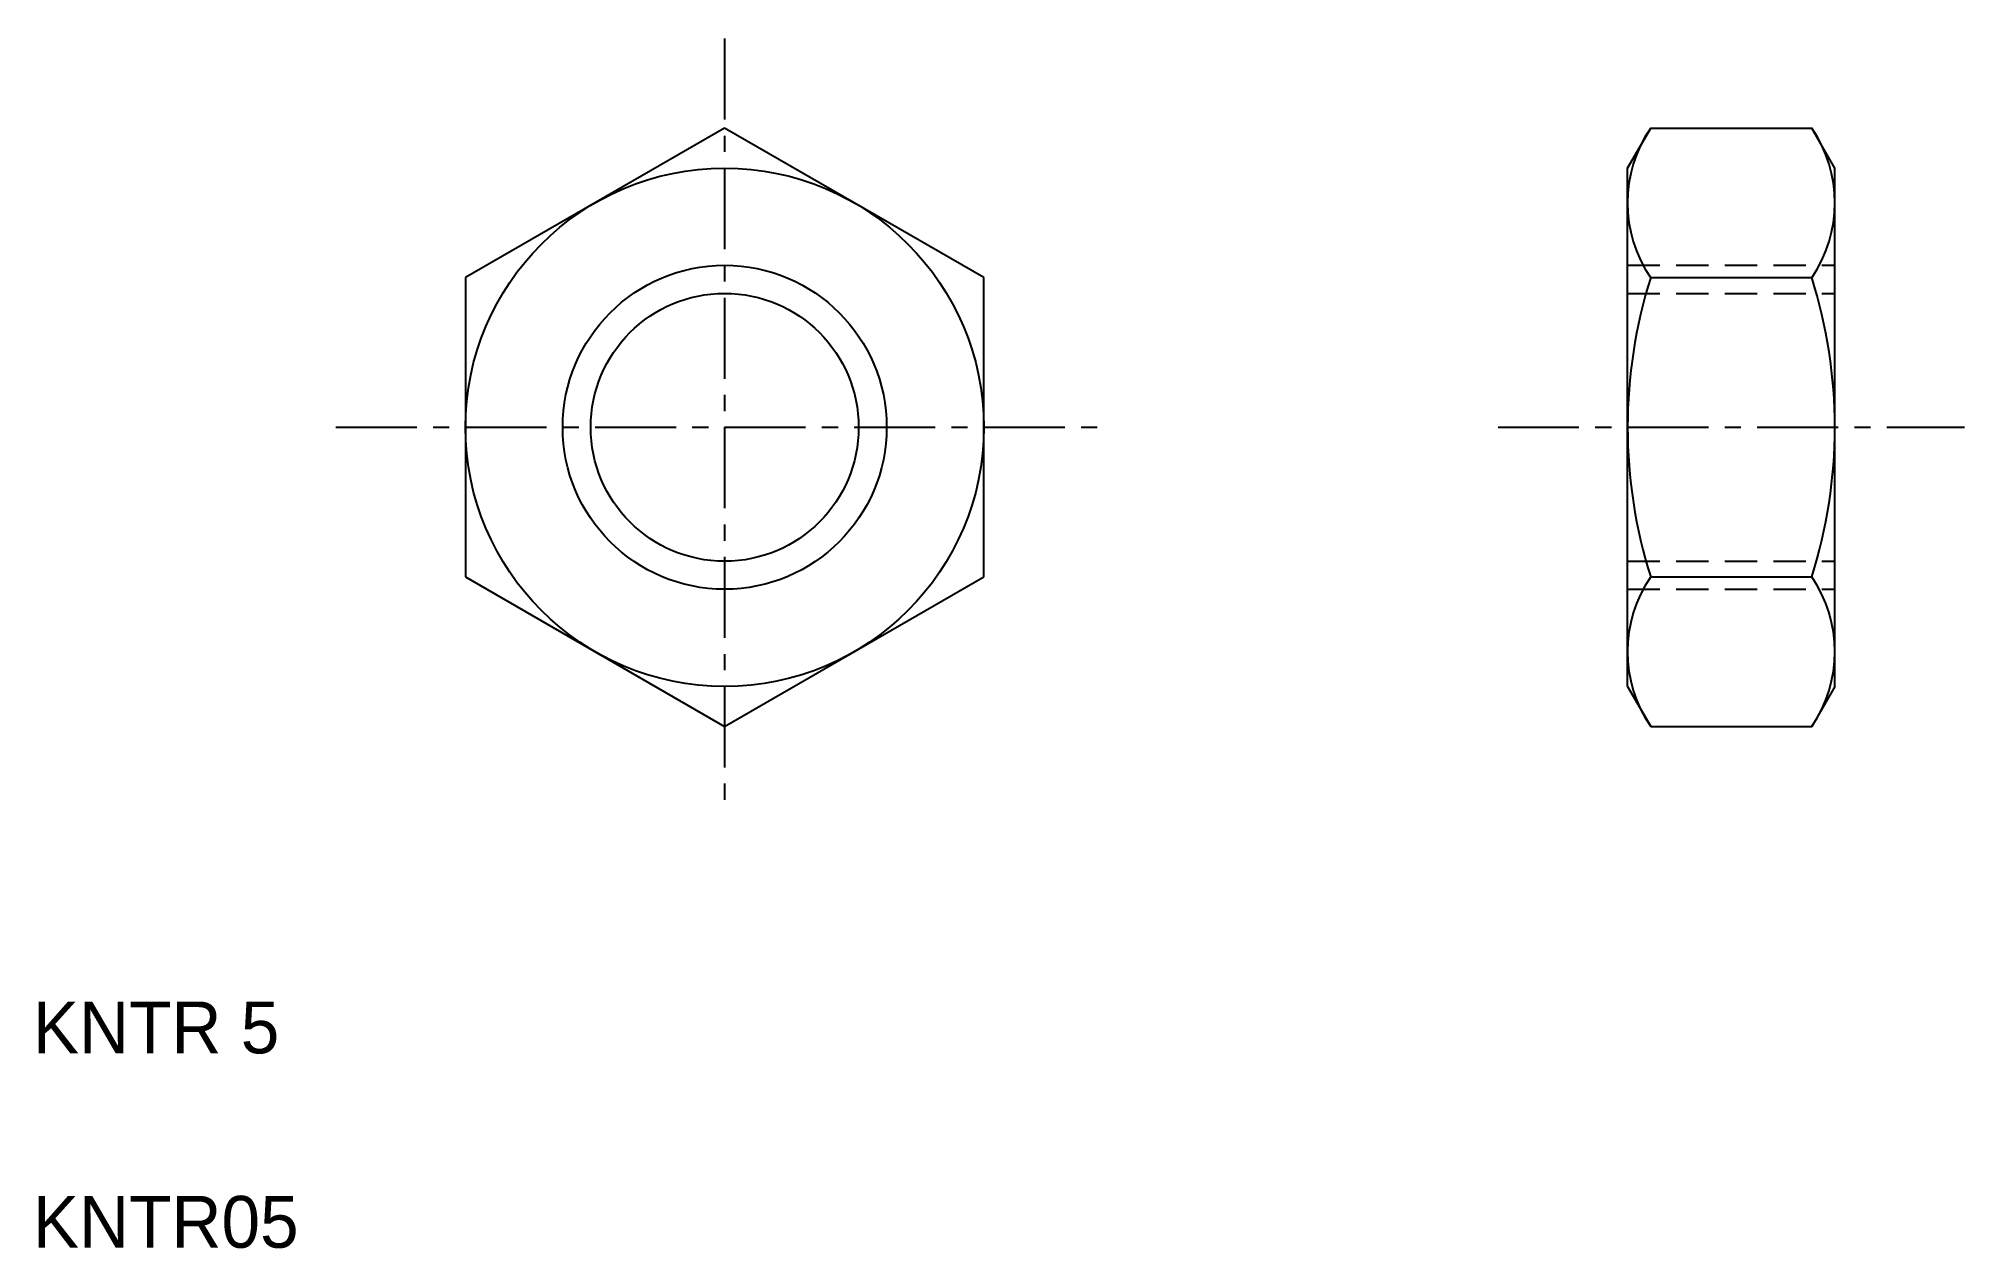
# Model space of a CAD drawing. Extents: x 2.1 to 31.8, y 2 to 20.7.
import ezdxf

# ---------------------------------------------------------------- set-up
doc = ezdxf.new("R2010")
doc.units = 0
doc.linetypes.add('CENTER', pattern=[2, 1.25, -0.25, 0.25, -0.25])
doc.linetypes.add('DASHED', pattern=[0.75, 0.5, -0.25])
doc.layers.get('0').update_dxf_attribs({"linetype": 'CONTINUOUS'})
doc.layers.add('CENTER', color=1, linetype='CENTER')

msp = doc.modelspace()

# ---------------------------------------------------------------- linework, layer by layer
at = {"color": 7, "linetype": 'CONTINUOUS'}
for p, q in [((12.678, 19.282), (8.678, 16.973)), ((16.678, 16.973), (12.678, 19.282)), ((26.614, 18.663), (26.971, 19.282)), ((26.971, 19.282), (29.457, 19.282)), ((29.814, 18.663), (29.457, 19.282)), ((26.614, 10.663), (26.614, 18.663)), ((29.814, 10.663), (29.814, 18.663)), ((29.814, 10.663), (29.814, 18.663)), ((8.678, 16.973), (8.678, 12.354)), ((16.678, 12.354), (16.678, 16.973)), ((26.971, 16.973), (29.457, 16.973)), ((8.678, 12.354), (12.678, 10.044)), ((12.678, 10.044), (16.678, 12.354)), ((26.971, 12.354), (29.457, 12.354)), ((9.678, 11.777), (9.678, 11.777)), ((10.678, 11.199), (10.678, 11.199)), ((26.614, 10.663), (26.971, 10.044)), ((29.814, 10.663), (29.457, 10.044)), ((26.971, 10.044), (29.457, 10.044))]:
    msp.add_line(p, q, dxfattribs=at)
at = {"color": 3, "linetype": 'DASHED'}
for p, q in [((26.614, 17.163), (29.814, 17.163)), ((26.614, 16.73), (29.814, 16.73)), ((26.614, 12.596), (29.814, 12.596)), ((26.614, 12.163), (29.814, 12.163))]:
    msp.add_line(p, q, dxfattribs=at)
at = {"color": 7, "linetype": 'CONTINUOUS'}
for radius in [4, 2.067]:
    msp.add_circle((12.678, 14.663), radius, dxfattribs=at)
at = {"color": 3, "linetype": 'CONTINUOUS'}
msp.add_circle((12.678, 14.663), 2.5, dxfattribs=at)
at = {"color": 7, "linetype": 'CONTINUOUS'}
for centre, radius, start, end in [((28.658, 18.127), 2.045, 145.6158, 214.3841), ((27.769, 18.127), 2.045, 325.6159, 34.3842), ((34.257, 14.663), 7.643, 162.4121, 197.5879), ((22.171, 14.663), 7.643, 342.4121, 17.5879), ((28.658, 11.199), 2.045, 145.6159, 214.3842), ((27.769, 11.199), 2.045, 325.6158, 34.3841)]:
    msp.add_arc(centre, radius, start, end, dxfattribs=at)
at = {"layer": 'CENTER', "color": 1, "linetype": 'CENTER'}
for p, q in [((12.678, 20.663), (12.678, 8.663)), ((6.678, 14.663), (18.678, 14.663)), ((24.614, 14.663), (31.814, 14.663))]:
    msp.add_line(p, q, dxfattribs=at)

# ---------------------------------------------------------------- texts
at = {"color": 7, "linetype": 'CONTINUOUS'}
for s, p in [('KNTR 5', (2, 5)), ('KNTR05', (2, 2))]:
    msp.add_text(s, height=0.8, dxfattribs=at).set_placement(p)

doc.saveas('drawing.dxf')
